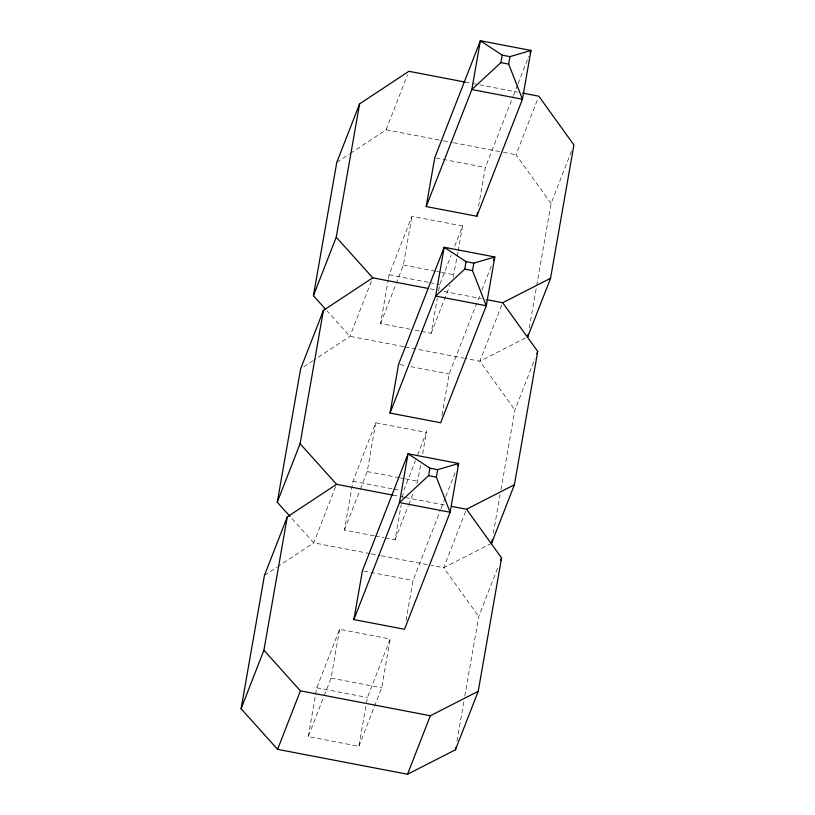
<?xml version="1.0" encoding="UTF-8"?>
<svg xmlns="http://www.w3.org/2000/svg" width="815" height="815" viewBox="0 0 815 815"><rect width="100%" height="100%" fill="white"/><g stroke="black" fill="none" stroke-linecap="round" stroke-linejoin="round"><path stroke-width="0.61" stroke-dasharray="4.08 3.06" d="M308.253 736.587L316.791 687.809L339.6 629.302L390.232 639.001L367.412 697.508L358.875 746.295L308.253 736.587L323.759 696.805M374.044 535.761L344.409 530.076L352.956 481.298L375.766 422.791L426.388 432.49L417.718 454.719M410.21 329.25L380.574 323.565L388.235 279.789M388.46 278.536L389.112 274.787L411.932 216.281L462.553 225.979L454.342 247.037M324.217 695.633L331.063 678.08L339.6 629.302M360.383 489.122L367.219 471.569L375.766 422.791M380.574 323.565L403.384 265.058L411.932 216.281M385.159 537.89L395.041 539.785L401.174 504.76M402.488 497.252L403.578 490.997L415.436 460.577M421.324 331.379L431.196 333.274L437.329 298.249M438.643 290.741L439.743 284.486L451.143 255.238M358.875 746.295L381.685 687.789L390.528 637.299M416.934 483.611L420.693 465.008M422.669 453.751L426.693 430.778M453.099 277.1L457.949 252.243M458.173 251L462.849 224.268M406.033 620.521L413.042 580.494L440.691 509.579M441.974 415.263L449.197 373.983L479.617 295.967M478.578 206.246L485.363 167.472L513.012 96.547M456.94 741.09L463.929 701.216M464.795 696.234L478.762 616.476L498.383 566.16M493.32 533.336L500.084 494.705M500.96 489.713L514.927 409.965L534.997 358.478M529.261 328.068L536.464 286.941M536.688 285.698L551.083 203.455L571.621 150.795M350.409 153.373L386.076 129.809L407.52 74.817M371.365 281.328L349.92 336.32L314.254 359.884M335.658 486.667L313.755 542.831L278.088 566.394M513.47 95.365L517.627 84.729M518.085 83.548L528.68 56.367M344.409 530.076L359.924 490.294M431.196 333.274L449.9 285.291M551.083 203.455L516.017 154.718L537.92 98.544M481.92 290.059L492.056 264.06M395.041 539.785L408.264 505.85M408.723 504.679L413.287 492.973M501.755 305.055L479.852 361.228L514.927 409.965M441.149 508.397L445.296 497.751M445.754 496.569L455.432 471.753M465.589 511.565L443.696 567.739L478.762 616.476M336.778 162.379L349.36 154.066M303.761 366.811L313.204 360.576M264.447 575.4L277.039 567.087M525.512 337.93L479.852 361.228L464.866 358.356M491.577 543.299L443.696 567.739L431.196 565.345M465.11 82.081L471.365 83.273M472.608 83.517L517.586 92.136M386.076 129.809L442.301 140.588M443.554 140.822L452.294 142.503M453.548 142.737L502.274 152.079M503.527 152.324L516.017 154.718M435.974 158.008L485.363 167.472M403.384 265.058L435.485 271.212M436.718 271.446L440.426 272.159M441.659 272.393L454.006 274.757M389.112 274.787L428.629 282.357M429.862 282.591L439.743 284.486M430.198 288.826L435.2 289.783M443.941 291.464L481.431 298.647M415.151 330.197L420.082 331.145M403.639 346.62L349.92 336.32L327.009 310.821M404.892 346.854L463.613 358.111M399.808 364.519L405.982 365.701M410.923 366.648L449.197 373.983M367.219 471.569L399.33 477.722M400.562 477.957L404.26 478.67M405.503 478.904L417.851 481.278M352.956 481.298L392.463 488.868M393.696 489.102L399.87 490.294M392.789 495.102L399.034 496.294M400.287 496.539L404.036 497.252M405.289 497.496L445.265 505.157M375.277 535.995L383.926 537.655M369.979 553.609L313.755 542.831L290.843 517.342M371.233 553.854L379.973 555.524M381.226 555.769L429.953 565.101M363.653 571.03L413.042 580.494M331.063 678.08L381.685 687.789M316.791 687.809L367.412 697.508"/><path stroke-width="1.22" d="M451.51 506.36L466.506 509.232L501.571 557.969L478.222 691.303L455.412 749.81L407.531 774.25L277.599 749.352L241.097 708.744L264.447 575.4L287.267 516.893L336.564 484.324L392.789 495.102M289.997 516.394L277.263 502.223L300.613 368.889L323.423 310.383L372.73 277.813L427.702 288.347M325.307 308.936L313.429 295.713L336.778 162.379L359.588 103.872L408.896 71.302L465.11 82.081M241.097 708.744L263.917 650.227L287.267 516.893M277.263 502.223L300.073 443.717L323.423 310.383M313.429 295.713L336.238 237.206L359.588 103.872M353.873 619.573L362.41 570.795L408.04 453.772L458.662 463.48L450.125 512.258L404.495 629.272L353.873 619.573L399.493 502.56L408.04 453.772L429.892 468.167L437.655 469.654L458.662 463.48L457.745 465.844M390.039 413.062L398.576 364.274L444.195 247.261L494.827 256.97L486.28 305.747L440.66 422.761L390.039 413.062L435.658 296.049L444.195 247.261L466.058 261.656L473.821 263.143L494.827 256.97L493.442 260.515M426.194 206.552L434.741 157.764L480.361 40.75L530.983 50.449L522.446 99.236L476.826 216.25L426.194 206.552L471.824 89.528L480.361 40.75L502.213 55.145L509.976 56.632L530.983 50.449L530.066 52.812M437.655 469.654L436.351 477.132L450.125 512.258L399.493 502.56L428.588 475.644L429.892 468.167M473.821 263.143L472.506 270.621L486.28 305.747L435.658 296.049L464.744 269.133L466.058 261.656M509.976 56.632L508.672 64.11L522.446 99.236L471.824 89.528L500.909 62.623L502.213 55.145M476.826 216.25L477.478 212.501M455.412 749.81L455.85 747.324M492.229 539.561L491.577 543.299L514.387 484.793L537.737 351.459L502.672 302.722L486.423 299.604M528.171 334.293L527.733 336.789L550.553 278.282L573.903 144.938L538.827 96.201L522.588 93.093M277.599 749.352L300.409 690.835L263.917 650.227M536.82 353.791L537.737 351.459M407.531 774.25L430.34 715.743L478.222 691.303M500.665 560.302L501.571 557.969M502.672 302.722L550.553 278.282M466.506 509.232L514.387 484.793M500.909 62.623L508.672 64.11M464.744 269.133L472.506 270.621M428.588 475.644L436.351 477.132M300.409 690.835L430.34 715.743M336.238 237.206L372.73 277.813M300.073 443.717L336.564 484.324"/></g></svg>
